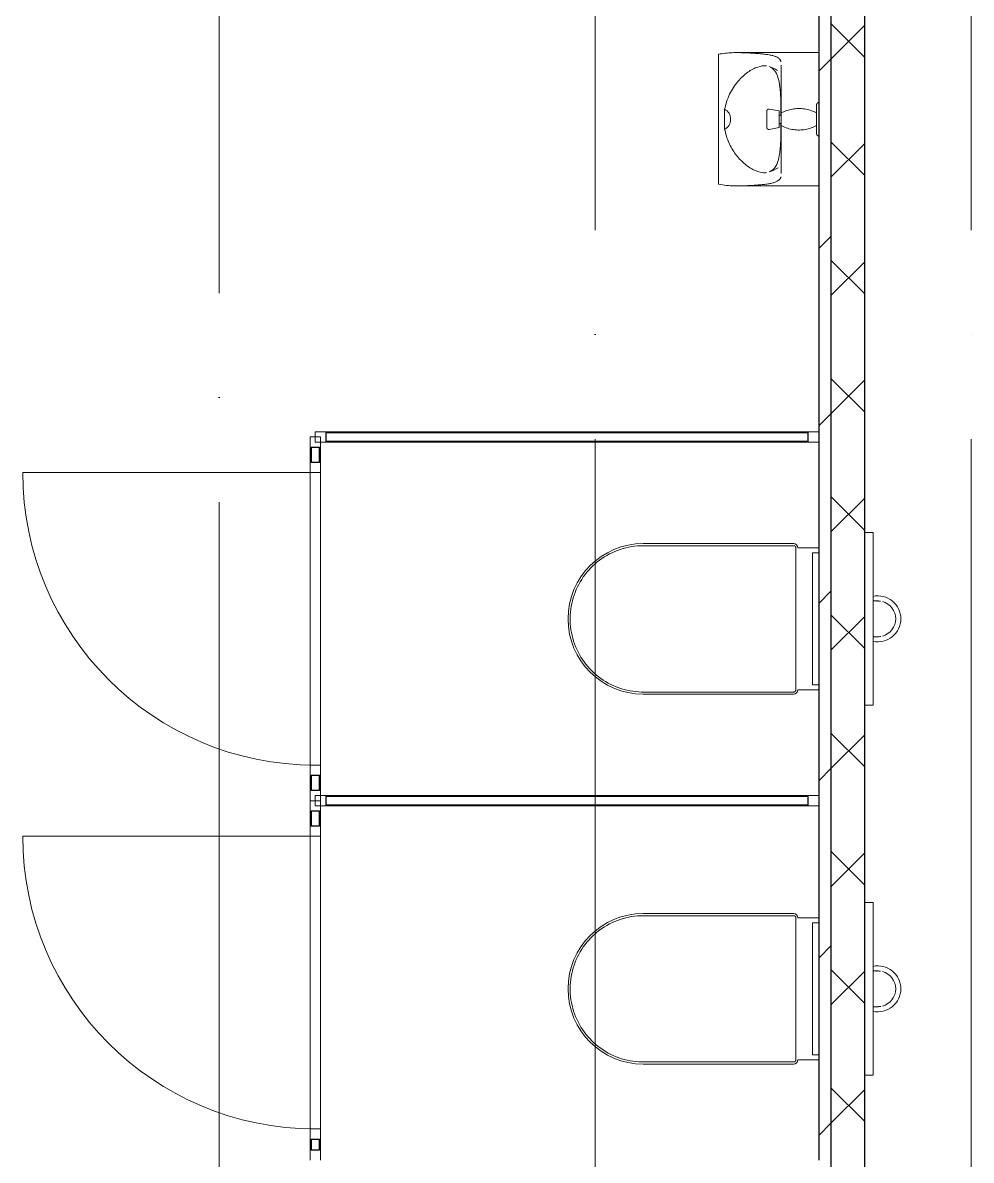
# Model space of a CAD drawing. Header units: millimetres. Extents: x -495897 to 1376592, y -28539 to 470976.
# Drawn here: x -17882 to -15612, y 351030 to 353751 of the extents above; entities that cross this region are included whole.
import ezdxf

# ---------------------------------------------------------------- set-up
doc = ezdxf.new("R2010")
doc.units = ezdxf.units.MM
doc.linetypes.add('ADSK_Линия сетки', pattern=[25, 20, -2.5, 0, -2.5])
for name, color, linetype, lineweight in [('Витраж', 7, 'Continuous', 9), ('Двери', 252, 'Continuous', 9), ('Оси', 252, 'Continuous', 9), ('Сантехника', 252, 'Continuous', 9), ('Стены наружные', 7, 'Continuous', 18), ('Стены разрез', 7, 'Continuous', 30)]:
    doc.layers.add(name, color=color, linetype=linetype, lineweight=lineweight)

# ---------------------------------------------------------------- blocks, each defined once
blk = doc.blocks.new('1 этаж')
at = {"layer": 'Витраж', "color": 251, "lineweight": 18, "true_color": 0x636466, "extrusion": (0, 0, -1)}
for p, q in [((-16413.3, -7638.7), (-16438.3, -7638.7)), ((-16438.3, -7638.7), (-16438.3, -7663.7)), ((-16400.8, -7626.2), (-16425.8, -7626.2)), ((-16425.8, -7626.2), (-16425.8, -7651.2)), ((-16413.3, -7663.7), (-16413.3, -7638.7)), ((-16400.8, -7651.2), (-16400.8, -7626.2)), ((-16438.3, -7663.7), (-16413.3, -7663.7)), ((-16425.8, -7651.2), (-16400.8, -7651.2)), ((-16413.3, -7698.7), (-16438.3, -7698.7)), ((-16438.3, -7698.7), (-16438.3, -7723.7)), ((-16413.3, -7723.7), (-16413.3, -7698.7)), ((-16438.3, -7723.7), (-16413.3, -7723.7)), ((-16413.3, -8423.7), (-16438.3, -8423.7)), ((-16438.3, -8423.7), (-16438.3, -8448.7)), ((-16413.3, -8448.7), (-16413.3, -8423.7)), ((-16438.3, -8448.7), (-16413.3, -8448.7)), ((-16413.3, -8508.7), (-16438.3, -8508.7)), ((-16438.3, -8508.7), (-16438.3, -8533.7)), ((-16400.8, -8496.2), (-16425.8, -8496.2)), ((-16425.8, -8496.2), (-16425.8, -8521.2)), ((-16413.3, -8533.7), (-16413.3, -8508.7)), ((-16400.8, -8521.2), (-16400.8, -8496.2)), ((-16438.3, -8533.7), (-16413.3, -8533.7)), ((-16425.8, -8521.2), (-16400.8, -8521.2)), ((-16413.3, -8568.7), (-16438.3, -8568.7)), ((-16438.3, -8568.7), (-16438.3, -8593.7)), ((-16413.3, -8593.7), (-16413.3, -8568.7)), ((-16438.3, -8593.7), (-16413.3, -8593.7)), ((-16413.3, -9293.7), (-16438.3, -9293.7)), ((-16438.3, -9293.7), (-16438.3, -9318.7)), ((-16413.3, -9318.7), (-16413.3, -9293.7)), ((-16438.3, -9318.7), (-16413.3, -9318.7))]:
    blk.add_line(p, q, dxfattribs=at)
at = {"layer": 'Витраж', "color": 251, "true_color": 0x636466}
for p, q in [((-16400.8, -7626.2), (-15245.8, -7626.2)), ((-16438.3, -7663.7), (-16438.3, -7698.7)), ((-16413.3, -7663.7), (-16413.3, -7698.7)), ((-16400.8, -7651.2), (-15245.8, -7651.2)), ((-16438.3, -7723.7), (-16438.3, -8423.7)), ((-16413.3, -7723.7), (-16413.3, -8423.7)), ((-16438.3, -8448.7), (-16438.3, -8483.7)), ((-16413.3, -8448.7), (-16413.3, -8483.7)), ((-16400.8, -8496.2), (-15245.8, -8496.2)), ((-16438.3, -8533.7), (-16438.3, -8568.7)), ((-16413.3, -8533.7), (-16413.3, -8568.7)), ((-16400.8, -8521.2), (-15245.8, -8521.2)), ((-16438.3, -8593.7), (-16438.3, -9293.7)), ((-16413.3, -8593.7), (-16413.3, -9293.7)), ((-16438.3, -9318.7), (-16438.3, -9343.7)), ((-16413.3, -9318.7), (-16413.3, -9343.7))]:
    blk.add_line(p, q, dxfattribs=at)
at = {"layer": 'Витраж', "color": 251, "lineweight": 18, "true_color": 0x636466}
for p, q in [((-15220.8, -7626.2), (-15245.8, -7626.2)), ((-15245.8, -7626.2), (-15245.8, -7651.2)), ((-15220.8, -7651.2), (-15220.8, -7626.2)), ((-15245.8, -7651.2), (-15220.8, -7651.2)), ((-16413.3, -8483.7), (-16438.3, -8483.7)), ((-16438.3, -8483.7), (-16438.3, -8508.7)), ((-16413.3, -8508.7), (-16413.3, -8483.7)), ((-16438.3, -8508.7), (-16413.3, -8508.7)), ((-15220.8, -8496.2), (-15245.8, -8496.2)), ((-15245.8, -8496.2), (-15245.8, -8521.2)), ((-15220.8, -8521.2), (-15220.8, -8496.2)), ((-15245.8, -8521.2), (-15220.8, -8521.2)), ((-16413.3, -9343.7), (-16438.3, -9343.7)), ((-16438.3, -9343.7), (-16438.3, -9368.7)), ((-16413.3, -9368.7), (-16413.3, -9343.7))]:
    blk.add_line(p, q, dxfattribs=at)
at = {"layer": 'Двери', "color": 251, "true_color": 0x636466}
for p, q in [((-16438.3, -7723.7), (-17125.8, -7723.7)), ((-16438.3, -8593.7), (-17125.8, -8593.7))]:
    blk.add_line(p, q, dxfattribs=at)
for centre in [(-16425.8, -7723.7), (-16425.8, -8593.7)]:
    blk.add_arc(centre, 700, 180, 270, dxfattribs=at)
at = {"layer": 'Оси', "color": 251, "linetype": 'ADSK_Линия сетки', "ltscale": 100, "true_color": 0x636466}
for p, q in [((-16655.8, 32206.9), (-16655.8, -33769.9)), ((-15755.8, -2643.7), (-15755.8, -32499.9)), ((-14855.8, -2643.7), (-14855.8, -32499.9))]:
    blk.add_line(p, q, dxfattribs=at)
at = {"layer": 'Сантехника', "color": 251, "true_color": 0x636466}
for p, q in [((-15220.8, -6719.3), (-15417.9, -6719.3)), ((-15460.8, -7034.2), (-15460.8, -6723.2)), ((-15311, -6768.7), (-15311, -6870.1)), ((-15446, -6878.7), (-15446, -6855.2)), ((-15315.8, -6858.7), (-15339.5, -6854.6)), ((-15311.2, -6854.9), (-15311.2, -6870.1)), ((-15446, -6902.3), (-15446, -6878.7)), ((-15315.8, -6878.7), (-15315.8, -6858.7)), ((-15310.8, -6868.7), (-15315.8, -6868.7)), ((-15315.8, -6898.7), (-15315.8, -6878.7)), ((-15310.8, -6863.7), (-15310.8, -6878.7)), ((-15310.8, -6878.7), (-15310.8, -6893.7)), ((-15339.5, -6902.9), (-15315.8, -6898.7)), ((-15315.8, -6888.7), (-15310.8, -6888.7)), ((-15311.2, -6887.4), (-15311.2, -6902.6)), ((-15311, -6887.4), (-15311, -6988.7)), ((-15417.9, -7038.2), (-15220.8, -7038.2)), ((-15280.8, -7893.7), (-15640.8, -7893.7)), ((-15280.8, -7898.7), (-15640.8, -7898.7)), ((-15275.8, -8243.7), (-15275.8, -7903.7)), ((-15220.8, -7903.7), (-15270.8, -7903.7)), ((-15235.8, -8231.9), (-15235.8, -7915.5)), ((-15235.8, -7915.5), (-15220.8, -7915.5)), ((-15270.8, -8243.7), (-15220.8, -8243.7)), ((-15220.8, -8231.9), (-15235.8, -8231.9)), ((-15640.8, -8248.7), (-15280.8, -8248.7)), ((-15640.8, -8253.7), (-15280.8, -8253.7)), ((-15280.8, -8778.7), (-15640.8, -8778.7)), ((-15280.8, -8783.7), (-15640.8, -8783.7)), ((-15275.8, -9128.7), (-15275.8, -8788.7)), ((-15220.8, -8788.7), (-15270.8, -8788.7)), ((-15235.8, -9116.9), (-15235.8, -8800.5)), ((-15235.8, -8800.5), (-15220.8, -8800.5)), ((-15640.8, -9133.7), (-15280.8, -9133.7)), ((-15640.8, -9138.7), (-15280.8, -9138.7)), ((-15270.8, -9128.7), (-15220.8, -9128.7)), ((-15220.8, -9116.9), (-15235.8, -9116.9))]:
    blk.add_line(p, q, dxfattribs=at)
at = {"layer": 'Сантехника', "color": 251, "lineweight": 9, "true_color": 0x636466}
for p, q in [((-15090.8, -7867), (-15110.8, -7867)), ((-15090.8, -7892), (-15090.8, -7867)), ((-15090.8, -7892), (-15090.8, -8255.5)), ((-15090.8, -8280.5), (-15090.8, -8255.5)), ((-15110.8, -8280.5), (-15090.8, -8280.5)), ((-15090.8, -8752), (-15110.8, -8752)), ((-15090.8, -8777), (-15090.8, -8752)), ((-15090.8, -8777), (-15090.8, -9140.5)), ((-15090.8, -9165.5), (-15090.8, -9140.5)), ((-15110.8, -9165.5), (-15090.8, -9165.5))]:
    blk.add_line(p, q, dxfattribs=at)
at = {"layer": 'Сантехника', "color": 251, "true_color": 0x636466, "flags": 128}
for points in [[(-15319.4, -6761.9), (-15324.6, -6759.1), (-15330, -6756.5), (-15335.5, -6754.2), (-15339.5, -6752.6)], [(-15345.3, -6859.5), (-15345.3, -6859.3), (-15345.3, -6859.1), (-15345.3, -6858.9), (-15345.3, -6858.7), (-15345.2, -6858.5), (-15345.2, -6858.3), (-15345.2, -6858.1), (-15345.1, -6857.9), (-15345, -6857.7), (-15345, -6857.5), (-15344.9, -6857.4), (-15344.8, -6857.2), (-15344.7, -6857), (-15344.6, -6856.8), (-15344.5, -6856.7), (-15344.4, -6856.5), (-15344.2, -6856.3), (-15344.1, -6856.2), (-15344, -6856), (-15343.8, -6855.9), (-15343.7, -6855.8), (-15343.5, -6855.6), (-15343.4, -6855.5), (-15343.2, -6855.4), (-15343, -6855.3), (-15342.9, -6855.2), (-15342.7, -6855.1), (-15342.5, -6855), (-15342.3, -6854.9), (-15342.2, -6854.8), (-15342, -6854.8), (-15341.8, -6854.7), (-15341.6, -6854.6), (-15341.4, -6854.6), (-15341.2, -6854.6), (-15341, -6854.5), (-15340.8, -6854.5), (-15340.6, -6854.5), (-15340.4, -6854.5), (-15340.2, -6854.5), (-15340, -6854.5), (-15339.8, -6854.5), (-15339.6, -6854.5), (-15339.5, -6854.6)], [(-15310.8, -6863.7), (-15307.6, -6862.1), (-15304.3, -6860.6), (-15301, -6859.2), (-15297.6, -6858), (-15294.2, -6856.9), (-15290.7, -6855.9), (-15287.2, -6855.1), (-15283.7, -6854.4), (-15280.1, -6853.8), (-15276.6, -6853.4), (-15273, -6853.2), (-15269.4, -6853.1), (-15265.8, -6853.1), (-15262.2, -6853.3), (-15258.6, -6853.6), (-15255, -6854.1), (-15251.5, -6854.7), (-15247.9, -6855.4), (-15244.5, -6856.3), (-15241, -6857.3), (-15237.6, -6858.5), (-15234.2, -6859.8), (-15230.9, -6861.2), (-15227.7, -6862.7), (-15225.8, -6863.7)], [(-15225.8, -6843.7), (-15225.8, -6843.5), (-15225.8, -6843.3), (-15225.8, -6843.1), (-15225.7, -6842.9), (-15225.7, -6842.7), (-15225.7, -6842.5), (-15225.6, -6842.3), (-15225.5, -6842.2), (-15225.5, -6842), (-15225.4, -6841.8), (-15225.3, -6841.6), (-15225.2, -6841.4), (-15225.1, -6841.2), (-15225, -6841.1), (-15224.9, -6840.9), (-15224.8, -6840.7), (-15224.7, -6840.6), (-15224.6, -6840.4), (-15224.4, -6840.3), (-15224.3, -6840.1), (-15224.1, -6840), (-15224, -6839.9), (-15223.8, -6839.8), (-15223.7, -6839.6), (-15223.5, -6839.5), (-15223.3, -6839.4), (-15223.2, -6839.3), (-15223, -6839.2), (-15222.8, -6839.1), (-15222.6, -6839.1), (-15222.4, -6839), (-15222.2, -6838.9), (-15222, -6838.9), (-15221.8, -6838.8), (-15221.7, -6838.8), (-15221.5, -6838.8), (-15221.3, -6838.8), (-15221.1, -6838.7), (-15220.9, -6838.7), (-15220.8, -6838.7)], [(-15225.8, -6862.6), (-15225.8, -6861.3), (-15225.8, -6860.1), (-15225.8, -6859), (-15225.8, -6857.8), (-15225.8, -6856.7), (-15225.8, -6855.7), (-15225.8, -6854.6), (-15225.8, -6853.6), (-15225.8, -6852.7), (-15225.8, -6851.8), (-15225.8, -6850.9), (-15225.8, -6850.1), (-15225.8, -6849.3), (-15225.8, -6848.5), (-15225.8, -6847.9), (-15225.8, -6847.2), (-15225.8, -6846.6), (-15225.8, -6846.1), (-15225.8, -6845.6), (-15225.8, -6845.2), (-15225.8, -6844.8), (-15225.8, -6844.5), (-15225.8, -6844.2), (-15225.8, -6844), (-15225.8, -6843.9), (-15225.8, -6843.8), (-15225.8, -6843.7)], [(-15225.8, -6843.7), (-15225.8, -6843.8), (-15225.8, -6843.8), (-15225.8, -6844), (-15225.8, -6844.2), (-15225.8, -6844.4), (-15225.8, -6844.7), (-15225.8, -6845.1), (-15225.8, -6845.5), (-15225.8, -6846), (-15225.8, -6846.5), (-15225.8, -6847.1), (-15225.8, -6847.7), (-15225.8, -6848.4), (-15225.8, -6849.1), (-15225.8, -6849.8), (-15225.8, -6850.7), (-15225.8, -6851.5), (-15225.8, -6852.4), (-15225.8, -6853.4), (-15225.8, -6854.3), (-15225.8, -6855.4), (-15225.8, -6856.4), (-15225.8, -6857.5), (-15225.8, -6858.7), (-15225.8, -6859.8), (-15225.8, -6861), (-15225.8, -6862.2), (-15225.8, -6863.5), (-15225.8, -6864.8), (-15225.8, -6866), (-15225.8, -6867.4), (-15225.8, -6868.7), (-15225.8, -6870), (-15225.8, -6871.4), (-15225.8, -6872.8), (-15225.8, -6874.2), (-15225.8, -6875.6), (-15225.8, -6877), (-15225.8, -6878.4), (-15225.8, -6878.7)], [(-15345.3, -6878.7), (-15345.3, -6878), (-15345.3, -6877.2), (-15345.3, -6876.4), (-15345.3, -6875.7), (-15345.3, -6874.9), (-15345.3, -6874.2), (-15345.3, -6873.4), (-15345.3, -6872.7), (-15345.3, -6871.9), (-15345.3, -6871.2), (-15345.3, -6870.5), (-15345.3, -6869.8), (-15345.3, -6869.2), (-15345.3, -6868.5), (-15345.3, -6867.9), (-15345.3, -6867.2), (-15345.3, -6866.6), (-15345.3, -6866), (-15345.3, -6865.5), (-15345.3, -6864.9), (-15345.3, -6864.4), (-15345.3, -6863.9), (-15345.3, -6863.4), (-15345.3, -6863), (-15345.3, -6862.5), (-15345.3, -6862.1), (-15345.3, -6861.8), (-15345.3, -6861.4), (-15345.3, -6861.1), (-15345.3, -6860.8), (-15345.3, -6860.5), (-15345.3, -6860.3), (-15345.3, -6860.1), (-15345.3, -6859.9), (-15345.3, -6859.8), (-15345.3, -6859.6), (-15345.3, -6859.6), (-15345.3, -6859.5), (-15345.3, -6859.5)], [(-15345.3, -6859.5), (-15345.3, -6859.5), (-15345.3, -6859.5), (-15345.3, -6859.6), (-15345.3, -6859.7), (-15345.3, -6859.9), (-15345.3, -6860), (-15345.3, -6860.2), (-15345.3, -6860.5), (-15345.3, -6860.7), (-15345.3, -6861), (-15345.3, -6861.3), (-15345.3, -6861.7), (-15345.3, -6862), (-15345.3, -6862.4), (-15345.3, -6862.8), (-15345.3, -6863.3), (-15345.3, -6863.8), (-15345.3, -6864.3), (-15345.3, -6864.8), (-15345.3, -6865.3), (-15345.3, -6865.9), (-15345.3, -6866.5), (-15345.3, -6867.1), (-15345.3, -6867.7), (-15345.3, -6868.3), (-15345.3, -6869), (-15345.3, -6869.7), (-15345.3, -6870.3), (-15345.3, -6871), (-15345.3, -6871.8), (-15345.3, -6872.5), (-15345.3, -6873.2), (-15345.3, -6874), (-15345.3, -6874.7), (-15345.3, -6875.5), (-15345.3, -6876.2), (-15345.3, -6877), (-15345.3, -6877.8), (-15345.3, -6878.5), (-15345.3, -6878.7)], [(-15345.3, -6878.7), (-15345.3, -6879.5), (-15345.3, -6880.3), (-15345.3, -6881), (-15345.3, -6881.8), (-15345.3, -6882.6), (-15345.3, -6883.3), (-15345.3, -6884.1), (-15345.3, -6884.8), (-15345.3, -6885.5), (-15345.3, -6886.2), (-15345.3, -6886.9), (-15345.3, -6887.6), (-15345.3, -6888.3), (-15345.3, -6889), (-15345.3, -6889.6), (-15345.3, -6890.2), (-15345.3, -6890.8), (-15345.3, -6891.4), (-15345.3, -6892), (-15345.3, -6892.5), (-15345.3, -6893.1), (-15345.3, -6893.6), (-15345.3, -6894), (-15345.3, -6894.5), (-15345.3, -6894.9), (-15345.3, -6895.3), (-15345.3, -6895.7), (-15345.3, -6896.1), (-15345.3, -6896.4), (-15345.3, -6896.7), (-15345.3, -6896.9), (-15345.3, -6897.2), (-15345.3, -6897.4), (-15345.3, -6897.6), (-15345.3, -6897.7), (-15345.3, -6897.8), (-15345.3, -6897.9), (-15345.3, -6898), (-15345.3, -6898)], [(-15345.3, -6898), (-15345.3, -6898), (-15345.3, -6897.9), (-15345.3, -6897.8), (-15345.3, -6897.7), (-15345.3, -6897.6), (-15345.3, -6897.4), (-15345.3, -6897.2), (-15345.3, -6897), (-15345.3, -6896.7), (-15345.3, -6896.5), (-15345.3, -6896.1), (-15345.3, -6895.8), (-15345.3, -6895.4), (-15345.3, -6895), (-15345.3, -6894.6), (-15345.3, -6894.2), (-15345.3, -6893.7), (-15345.3, -6893.2), (-15345.3, -6892.7), (-15345.3, -6892.1), (-15345.3, -6891.6), (-15345.3, -6891), (-15345.3, -6890.4), (-15345.3, -6889.8), (-15345.3, -6889.1), (-15345.3, -6888.5), (-15345.3, -6887.8), (-15345.3, -6887.1), (-15345.3, -6886.4), (-15345.3, -6885.7), (-15345.3, -6885), (-15345.3, -6884.3), (-15345.3, -6883.5), (-15345.3, -6882.8), (-15345.3, -6882), (-15345.3, -6881.2), (-15345.3, -6880.5), (-15345.3, -6879.7), (-15345.3, -6878.9), (-15345.3, -6878.7)], [(-15225.8, -6878.7), (-15225.8, -6880.1), (-15225.8, -6881.5), (-15225.8, -6882.9), (-15225.8, -6884.3), (-15225.8, -6885.7), (-15225.8, -6887.1), (-15225.8, -6888.4), (-15225.8, -6889.7), (-15225.8, -6891.1), (-15225.8, -6892.4), (-15225.8, -6893.6), (-15225.8, -6894.9), (-15225.8, -6896.1), (-15225.8, -6897.3), (-15225.8, -6898.5), (-15225.8, -6899.6), (-15225.8, -6900.7), (-15225.8, -6901.8), (-15225.8, -6902.8), (-15225.8, -6903.8), (-15225.8, -6904.8), (-15225.8, -6905.7), (-15225.8, -6906.6), (-15225.8, -6907.4), (-15225.8, -6908.2), (-15225.8, -6908.9), (-15225.8, -6909.6), (-15225.8, -6910.2), (-15225.8, -6910.8), (-15225.8, -6911.4), (-15225.8, -6911.8), (-15225.8, -6912.3), (-15225.8, -6912.6), (-15225.8, -6913), (-15225.8, -6913.2), (-15225.8, -6913.4), (-15225.8, -6913.6), (-15225.8, -6913.7), (-15225.8, -6913.7)], [(-15339.5, -6902.9), (-15339.7, -6902.9), (-15339.9, -6903), (-15340.1, -6903), (-15340.3, -6903), (-15340.5, -6903), (-15340.7, -6903), (-15340.9, -6903), (-15341.1, -6902.9), (-15341.3, -6902.9), (-15341.5, -6902.9), (-15341.7, -6902.8), (-15341.8, -6902.8), (-15342, -6902.7), (-15342.2, -6902.6), (-15342.4, -6902.5), (-15342.6, -6902.4), (-15342.8, -6902.4), (-15342.9, -6902.3), (-15343.1, -6902.1), (-15343.3, -6902), (-15343.4, -6901.9), (-15343.6, -6901.8), (-15343.7, -6901.7), (-15343.9, -6901.5), (-15344, -6901.4), (-15344.2, -6901.2), (-15344.3, -6901.1), (-15344.4, -6900.9), (-15344.5, -6900.7), (-15344.6, -6900.6), (-15344.7, -6900.4), (-15344.8, -6900.2), (-15344.9, -6900), (-15345, -6899.9), (-15345.1, -6899.7), (-15345.1, -6899.5), (-15345.2, -6899.3), (-15345.2, -6899.1), (-15345.3, -6898.9), (-15345.3, -6898.7), (-15345.3, -6898.5), (-15345.3, -6898.3), (-15345.3, -6898.1), (-15345.3, -6898)], [(-15225.8, -6893.7), (-15229, -6895.4), (-15232.3, -6896.9), (-15235.6, -6898.2), (-15239, -6899.5), (-15242.4, -6900.6), (-15245.9, -6901.6), (-15249.4, -6902.4), (-15252.9, -6903.1), (-15256.5, -6903.6), (-15260.1, -6904), (-15263.6, -6904.3), (-15267.2, -6904.4), (-15270.8, -6904.4), (-15274.4, -6904.2), (-15278, -6903.9), (-15281.6, -6903.4), (-15285.1, -6902.8), (-15288.7, -6902.1), (-15292.2, -6901.2), (-15295.6, -6900.2), (-15299, -6899), (-15302.4, -6897.7), (-15305.7, -6896.3), (-15308.9, -6894.7), (-15310.8, -6893.7)], [(-15225.8, -6913.7), (-15225.8, -6913.7), (-15225.8, -6913.6), (-15225.8, -6913.5), (-15225.8, -6913.3), (-15225.8, -6913), (-15225.8, -6912.7), (-15225.8, -6912.4), (-15225.8, -6912), (-15225.8, -6911.5), (-15225.8, -6911), (-15225.8, -6910.4), (-15225.8, -6909.8), (-15225.8, -6909.1), (-15225.8, -6908.4), (-15225.8, -6907.6), (-15225.8, -6906.8), (-15225.8, -6905.9), (-15225.8, -6905), (-15225.8, -6904.1), (-15225.8, -6903.1), (-15225.8, -6902.1), (-15225.8, -6901), (-15225.8, -6899.9), (-15225.8, -6898.8), (-15225.8, -6897.6), (-15225.8, -6896.4), (-15225.8, -6895.2), (-15225.8, -6894)], [(-15220.8, -6918.7), (-15221, -6918.7), (-15221.2, -6918.7), (-15221.4, -6918.7), (-15221.6, -6918.7), (-15221.8, -6918.6), (-15222, -6918.6), (-15222.2, -6918.5), (-15222.4, -6918.5), (-15222.6, -6918.4), (-15222.7, -6918.3), (-15222.9, -6918.3), (-15223.1, -6918.2), (-15223.3, -6918.1), (-15223.5, -6918), (-15223.6, -6917.9), (-15223.8, -6917.7), (-15223.9, -6917.6), (-15224.1, -6917.5), (-15224.2, -6917.4), (-15224.4, -6917.2), (-15224.5, -6917.1), (-15224.7, -6916.9), (-15224.8, -6916.8), (-15224.9, -6916.6), (-15225, -6916.4), (-15225.1, -6916.3), (-15225.2, -6916.1), (-15225.3, -6915.9), (-15225.4, -6915.7), (-15225.5, -6915.5), (-15225.5, -6915.4), (-15225.6, -6915.2), (-15225.6, -6915), (-15225.7, -6914.8), (-15225.7, -6914.6), (-15225.8, -6914.4), (-15225.8, -6914.2), (-15225.8, -6914), (-15225.8, -6913.8), (-15225.8, -6913.7)], [(-15339.5, -7004.8), (-15333.9, -7002.6), (-15328.4, -7000.2), (-15323.1, -6997.6), (-15318, -6994.8)], [(-15640.8, -7898.7), (-15647.8, -7898.9), (-15654.8, -7899.3), (-15661.8, -7900), (-15668.7, -7901), (-15675.6, -7902.2), (-15682.4, -7903.7), (-15689.2, -7905.5), (-15695.9, -7907.6), (-15702.4, -7909.9), (-15708.9, -7912.5), (-15715.3, -7915.4), (-15721.6, -7918.5), (-15727.8, -7921.9), (-15733.8, -7925.5), (-15739.6, -7929.3), (-15745.3, -7933.4), (-15750.8, -7937.7), (-15756.2, -7942.2), (-15761.4, -7946.9), (-15766.3, -7951.8), (-15771.1, -7956.9), (-15775.7, -7962.2), (-15780, -7967.7), (-15784.2, -7973.4), (-15788.1, -7979.2), (-15791.7, -7985.1), (-15795.1, -7991.2), (-15798.3, -7997.5), (-15801.2, -8003.8), (-15803.9, -8010.3), (-15806.3, -8016.9), (-15808.5, -8023.6), (-15810.3, -8030.3), (-15811.9, -8037.1), (-15813.3, -8044), (-15814.3, -8050.9), (-15815.1, -8057.9), (-15815.6, -8064.8), (-15815.8, -8071.8), (-15815.7, -8078.8), (-15815.4, -8085.8), (-15814.8, -8092.8), (-15813.9, -8099.7), (-15812.7, -8106.6), (-15811.2, -8113.5), (-15809.5, -8120.3), (-15807.5, -8127), (-15805.2, -8133.6), (-15802.7, -8140.1), (-15799.9, -8146.6), (-15796.9, -8152.9), (-15793.6, -8159), (-15790.1, -8165.1), (-15786.3, -8171), (-15782.3, -8176.7), (-15778.1, -8182.3), (-15773.6, -8187.7), (-15768.9, -8192.9), (-15764.1, -8197.9), (-15759, -8202.8), (-15753.8, -8207.4), (-15748.3, -8211.8), (-15742.7, -8216), (-15736.9, -8220), (-15731, -8223.7), (-15724.9, -8227.2), (-15718.7, -8230.4), (-15712.4, -8233.4), (-15706, -8236.1), (-15699.4, -8238.6), (-15692.8, -8240.8), (-15686.1, -8242.8), (-15679.3, -8244.5), (-15672.4, -8245.9), (-15665.5, -8247), (-15658.5, -8247.8), (-15651.6, -8248.4), (-15644.6, -8248.7), (-15640.8, -8248.7)], [(-15275.8, -7903.7), (-15275.8, -7903.5), (-15275.8, -7903.3), (-15275.8, -7903.1), (-15275.9, -7902.9), (-15275.9, -7902.7), (-15275.9, -7902.5), (-15276, -7902.3), (-15276.1, -7902.2), (-15276.1, -7902), (-15276.2, -7901.8), (-15276.3, -7901.6), (-15276.4, -7901.4), (-15276.5, -7901.2), (-15276.6, -7901.1), (-15276.7, -7900.9), (-15276.8, -7900.7), (-15276.9, -7900.6), (-15277, -7900.4), (-15277.2, -7900.3), (-15277.3, -7900.1), (-15277.5, -7900), (-15277.6, -7899.9), (-15277.8, -7899.8), (-15277.9, -7899.6), (-15278.1, -7899.5), (-15278.3, -7899.4), (-15278.4, -7899.3), (-15278.6, -7899.2), (-15278.8, -7899.1), (-15279, -7899.1), (-15279.2, -7899), (-15279.4, -7898.9), (-15279.6, -7898.9), (-15279.8, -7898.8), (-15280, -7898.8), (-15280.1, -7898.8), (-15280.3, -7898.8), (-15280.5, -7898.7), (-15280.7, -7898.7), (-15280.8, -7898.7)], [(-15280.8, -8248.7), (-15280.6, -8248.7), (-15280.4, -8248.7), (-15280.2, -8248.7), (-15280, -8248.7), (-15279.8, -8248.6), (-15279.6, -8248.6), (-15279.4, -8248.5), (-15279.2, -8248.5), (-15279, -8248.4), (-15278.9, -8248.3), (-15278.7, -8248.3), (-15278.5, -8248.2), (-15278.3, -8248.1), (-15278.1, -8248), (-15278, -8247.9), (-15277.8, -8247.7), (-15277.7, -8247.6), (-15277.5, -8247.5), (-15277.4, -8247.4), (-15277.2, -8247.2), (-15277.1, -8247.1), (-15276.9, -8246.9), (-15276.8, -8246.8), (-15276.7, -8246.6), (-15276.6, -8246.4), (-15276.5, -8246.3), (-15276.4, -8246.1), (-15276.3, -8245.9), (-15276.2, -8245.7), (-15276.1, -8245.5), (-15276.1, -8245.4), (-15276, -8245.2), (-15276, -8245), (-15275.9, -8244.8), (-15275.9, -8244.6), (-15275.8, -8244.4), (-15275.8, -8244.2), (-15275.8, -8244), (-15275.8, -8243.8), (-15275.8, -8243.7)], [(-15640.8, -8783.7), (-15647.8, -8783.9), (-15654.8, -8784.3), (-15661.8, -8785), (-15668.7, -8786), (-15675.6, -8787.2), (-15682.4, -8788.7), (-15689.2, -8790.5), (-15695.9, -8792.6), (-15702.4, -8794.9), (-15708.9, -8797.5), (-15715.3, -8800.4), (-15721.6, -8803.5), (-15727.8, -8806.9), (-15733.8, -8810.5), (-15739.6, -8814.3), (-15745.3, -8818.4), (-15750.8, -8822.7), (-15756.2, -8827.2), (-15761.4, -8831.9), (-15766.3, -8836.8), (-15771.1, -8841.9), (-15775.7, -8847.2), (-15780, -8852.7), (-15784.2, -8858.4), (-15788.1, -8864.2), (-15791.7, -8870.1), (-15795.1, -8876.2), (-15798.3, -8882.5), (-15801.2, -8888.8), (-15803.9, -8895.3), (-15806.3, -8901.9), (-15808.5, -8908.6), (-15810.3, -8915.3), (-15811.9, -8922.1), (-15813.3, -8929), (-15814.3, -8935.9), (-15815.1, -8942.9), (-15815.6, -8949.8), (-15815.8, -8956.8), (-15815.7, -8963.8), (-15815.4, -8970.8), (-15814.8, -8977.8), (-15813.9, -8984.7), (-15812.7, -8991.6), (-15811.2, -8998.5), (-15809.5, -9005.3), (-15807.5, -9012), (-15805.2, -9018.6), (-15802.7, -9025.1), (-15799.9, -9031.6), (-15796.9, -9037.9), (-15793.6, -9044), (-15790.1, -9050.1), (-15786.3, -9056), (-15782.3, -9061.7), (-15778.1, -9067.3), (-15773.6, -9072.7), (-15768.9, -9077.9), (-15764.1, -9082.9), (-15759, -9087.8), (-15753.8, -9092.4), (-15748.3, -9096.8), (-15742.7, -9101), (-15736.9, -9105), (-15731, -9108.7), (-15724.9, -9112.2), (-15718.7, -9115.4), (-15712.4, -9118.4), (-15706, -9121.1), (-15699.4, -9123.6), (-15692.8, -9125.8), (-15686.1, -9127.8), (-15679.3, -9129.5), (-15672.4, -9130.9), (-15665.5, -9132), (-15658.5, -9132.8), (-15651.6, -9133.4), (-15644.6, -9133.7), (-15640.8, -9133.7)], [(-15275.8, -8788.7), (-15275.8, -8788.5), (-15275.8, -8788.3), (-15275.8, -8788.1), (-15275.9, -8787.9), (-15275.9, -8787.7), (-15275.9, -8787.5), (-15276, -8787.3), (-15276.1, -8787.2), (-15276.1, -8787), (-15276.2, -8786.8), (-15276.3, -8786.6), (-15276.4, -8786.4), (-15276.5, -8786.2), (-15276.6, -8786.1), (-15276.7, -8785.9), (-15276.8, -8785.7), (-15276.9, -8785.6), (-15277, -8785.4), (-15277.2, -8785.3), (-15277.3, -8785.1), (-15277.5, -8785), (-15277.6, -8784.9), (-15277.8, -8784.8), (-15277.9, -8784.6), (-15278.1, -8784.5), (-15278.3, -8784.4), (-15278.4, -8784.3), (-15278.6, -8784.2), (-15278.8, -8784.1), (-15279, -8784.1), (-15279.2, -8784), (-15279.4, -8783.9), (-15279.6, -8783.9), (-15279.8, -8783.8), (-15280, -8783.8), (-15280.1, -8783.8), (-15280.3, -8783.8), (-15280.5, -8783.7), (-15280.7, -8783.7), (-15280.8, -8783.7)], [(-15280.8, -9133.7), (-15280.6, -9133.7), (-15280.4, -9133.7), (-15280.2, -9133.7), (-15280, -9133.7), (-15279.8, -9133.6), (-15279.6, -9133.6), (-15279.4, -9133.5), (-15279.2, -9133.5), (-15279, -9133.4), (-15278.9, -9133.3), (-15278.7, -9133.3), (-15278.5, -9133.2), (-15278.3, -9133.1), (-15278.1, -9133), (-15278, -9132.9), (-15277.8, -9132.7), (-15277.7, -9132.6), (-15277.5, -9132.5), (-15277.4, -9132.4), (-15277.2, -9132.2), (-15277.1, -9132.1), (-15276.9, -9131.9), (-15276.8, -9131.8), (-15276.7, -9131.6), (-15276.6, -9131.4), (-15276.5, -9131.3), (-15276.4, -9131.1), (-15276.3, -9130.9), (-15276.2, -9130.7), (-15276.1, -9130.5), (-15276.1, -9130.4), (-15276, -9130.2), (-15276, -9130), (-15275.9, -9129.8), (-15275.9, -9129.6), (-15275.8, -9129.4), (-15275.8, -9129.2), (-15275.8, -9129), (-15275.8, -9128.8), (-15275.8, -9128.7)]]:
    blk.add_lwpolyline(points, dxfattribs=at)
at = {"layer": 'Сантехника', "color": 251, "lineweight": 9, "true_color": 0x636466, "flags": 128}
for points in [[(-15079.4, -8031), (-15079.4, -8031), (-15079.5, -8031), (-15079.7, -8031), (-15079.9, -8031), (-15080.3, -8031), (-15080.6, -8031), (-15081.1, -8031), (-15081.6, -8031), (-15082.2, -8031), (-15082.9, -8031), (-15083.6, -8031), (-15084.4, -8031), (-15085.3, -8031), (-15086.2, -8031), (-15087.2, -8031), (-15088.3, -8031), (-15089.4, -8031), (-15090.5, -8031)], [(-15089.7, -8116.4), (-15088.6, -8116.4), (-15087.5, -8116.4), (-15086.5, -8116.4), (-15085.5, -8116.4), (-15084.7, -8116.4), (-15083.8, -8116.4), (-15083.1, -8116.4), (-15082.4, -8116.4), (-15081.8, -8116.4), (-15081.2, -8116.4), (-15080.8, -8116.4), (-15080.4, -8116.4), (-15080, -8116.4), (-15079.7, -8116.4), (-15079.5, -8116.4), (-15079.4, -8116.4), (-15079.4, -8116.4), (-15079.4, -8116.4)], [(-15079.4, -8916), (-15079.4, -8916), (-15079.5, -8916), (-15079.7, -8916), (-15079.9, -8916), (-15080.3, -8916), (-15080.6, -8916), (-15081.1, -8916), (-15081.6, -8916), (-15082.2, -8916), (-15082.9, -8916), (-15083.6, -8916), (-15084.4, -8916), (-15085.3, -8916), (-15086.2, -8916), (-15087.2, -8916), (-15088.3, -8916), (-15089.4, -8916), (-15090.5, -8916)], [(-15089.7, -9001.4), (-15088.6, -9001.4), (-15087.5, -9001.4), (-15086.5, -9001.4), (-15085.5, -9001.4), (-15084.7, -9001.4), (-15083.8, -9001.4), (-15083.1, -9001.4), (-15082.4, -9001.4), (-15081.8, -9001.4), (-15081.2, -9001.4), (-15080.8, -9001.4), (-15080.4, -9001.4), (-15080, -9001.4), (-15079.7, -9001.4), (-15079.5, -9001.4), (-15079.4, -9001.4), (-15079.4, -9001.4), (-15079.4, -9001.4)]]:
    blk.add_lwpolyline(points, dxfattribs=at)
at = {"layer": 'Сантехника', "color": 251, "true_color": 0x636466}
for centre, radius, start, end in [((-15640.8, -8073.7), 180, 90, 270), ((-15640.8, -8073.7), 175, 90, 90.9078), ((-15640.8, -8073.7), 175, 90, 90.9078), ((-15280.8, -7903.7), 10, 0, 90), ((-15280.8, -7903.7), 5, 60, 90), ((-15280.8, -7903.7), 5, 60, 90), ((-15280.8, -7903.7), 5, 60, 75), ((-15280.8, -7903.7), 5, 0, 30), ((-15280.8, -7903.7), 5, 0, 30), ((-15280.8, -7903.7), 5, 0, 30), ((-15280.8, -8243.7), 10, 270, 0), ((-15280.8, -8243.7), 5, 330, 0), ((-15280.8, -8243.7), 5, 330, 0), ((-15280.8, -8243.7), 5, 330, 0), ((-15640.8, -8073.7), 175, 269.0922, 270), ((-15640.8, -8073.7), 175, 269.0922, 270), ((-15280.8, -8243.7), 5, 270, 300), ((-15280.8, -8243.7), 5, 270, 300), ((-15280.8, -8243.7), 5, 285, 300), ((-15640.8, -8958.7), 180, 90, 270), ((-15640.8, -8958.7), 175, 90, 90.9078), ((-15640.8, -8958.7), 175, 90, 90.9078), ((-15280.8, -8788.7), 10, 0, 90), ((-15280.8, -8788.7), 5, 60, 90), ((-15280.8, -8788.7), 5, 60, 90), ((-15280.8, -8788.7), 5, 60, 75), ((-15280.8, -8788.7), 5, 0, 30), ((-15280.8, -8788.7), 5, 0, 30), ((-15280.8, -8788.7), 5, 0, 30), ((-15640.8, -8958.7), 175, 269.0922, 270), ((-15640.8, -8958.7), 175, 269.0922, 270), ((-15280.8, -9128.7), 10, 270, 0), ((-15280.8, -9128.7), 5, 270, 300), ((-15280.8, -9128.7), 5, 270, 300), ((-15280.8, -9128.7), 5, 285, 300), ((-15280.8, -9128.7), 5, 330, 0), ((-15280.8, -9128.7), 5, 330, 0), ((-15280.8, -9128.7), 5, 330, 0)]:
    blk.add_arc(centre, radius, start, end, dxfattribs=at)
at = {"layer": 'Сантехника', "color": 251, "lineweight": 9, "true_color": 0x636466}
for centre, radius, start, end in [((-15079.4, -8073.7), 55, 0, 102.0258), ((-15079.4, -8073.7), 42.7, 92.2417, 94.1976), ((-15079.4, -8073.7), 42.7, 87.9172, 90), ((-15079.4, -8073.7), 42.7, 80.8699, 90), ((-15079.4, -8073.7), 42.7, 0, 75), ((-15079.4, -8073.7), 55, 257.9742, 0), ((-15079.4, -8073.7), 42.7, 285, 0), ((-15079.4, -8073.7), 42.7, 267.2428, 279.4986), ((-15079.4, -8073.7), 42.7, 270, 272.5338), ((-15079.4, -8958.7), 55, 0, 102.0258), ((-15079.4, -8958.7), 42.7, 92.2417, 94.1976), ((-15079.4, -8958.7), 42.7, 87.9172, 90), ((-15079.4, -8958.7), 42.7, 80.8699, 90), ((-15079.4, -8958.7), 42.7, 0, 75), ((-15079.4, -8958.7), 55, 257.9742, 0), ((-15079.4, -8958.7), 42.7, 285, 0), ((-15079.4, -8958.7), 42.7, 267.2428, 279.4986), ((-15079.4, -8958.7), 42.7, 270, 272.5338)]:
    blk.add_arc(centre, radius, start, end, dxfattribs=at)
at = {"layer": 'Сантехника', "color": 251, "true_color": 0x636466}
for major_axis, start_param, end_param in [((0, 25), 4.712389, 5.943447), ((0, -25), 0.339739, 1.570796)]:
    blk.add_ellipse((-15453.1, -6878.7), major_axis=major_axis, ratio=0.859293, start_param=start_param, end_param=end_param, dxfattribs=at)
for points, knots in [([(-15460.8, -6723.2), (-15455.1, -6722.2), (-15444, -6720.5), (-15430.6, -6719.5), (-15420.4, -6719.2), (-15412.9, -6719.3), (-15405.5, -6719.5), (-15398.4, -6719.7), (-15391.4, -6720), (-15382.5, -6720.5), (-15372, -6721.1), (-15360.5, -6722), (-15349.6, -6723.1), (-15339.5, -6724.5), (-15330.5, -6726.4), (-15323.2, -6728.7), (-15318.4, -6731.3), (-15315.9, -6733.4), (-15314.6, -6734.8), (-15313.8, -6735.9), (-15313.1, -6737), (-15312.4, -6738.1), (-15312, -6739.2), (-15311.7, -6740), (-15311.6, -6740.6), (-15311.5, -6740.8), (-15311.5, -6741)], [-1, -1, -1, -1, -0.9416667, -0.8833333, -0.8541667, -0.825, -0.7958333, -0.7666667, -0.7375, -0.7083333, -0.65, -0.5916667, -0.5333333, -0.4666667, -0.4, -0.3333333, -0.2666667, -0.2333333, -0.2166667, -0.2, -0.1833333, -0.1666667, -0.15, -0.1416667, -0.1375, -0.1333333, -0.1333333, -0.1333333, -0.1333333]), ([(-15446, -6855.2), (-15444.8, -6848.7), (-15441.6, -6836.2), (-15434.3, -6818.5), (-15425.2, -6802.4), (-15410.9, -6783.4), (-15390.7, -6764.8), (-15366.3, -6752), (-15352.1, -6750.3), (-15345.9, -6751.1)], [0, 0, 0, 0, 0.0526316, 0.1052632, 0.1578947, 0.2105263, 0.3157895, 0.4210526, 0.5263158, 0.5263158, 0.5263158, 0.5263158]), ([(-15337.1, -6753.7), (-15334.4, -6754.9), (-15327.7, -6759.6), (-15319.6, -6772.3), (-15314.2, -6794.1), (-15312.2, -6817.4), (-15311.5, -6838.3), (-15311.3, -6849.2), (-15311.2, -6854.9)], [0.5789474, 0.5789474, 0.5789474, 0.5789474, 0.6315789, 0.7236842, 0.8157895, 0.9078947, 0.9539474, 1, 1, 1, 1]), ([(-15310.8, -6749.4), (-15310.8, -6749.6), (-15310.8, -6749.9), (-15310.8, -6750.5), (-15310.8, -6751.6), (-15310.8, -6753.2), (-15310.9, -6755.4), (-15310.9, -6758.5), (-15310.9, -6762.8), (-15311, -6766.7), (-15311, -6768.7)], [-0.06666667, -0.06666667, -0.06666667, -0.06666667, -0.06458333, -0.0625, -0.05833333, -0.05, -0.04166667, -0.03333333, -0.01666667, 0, 0, 0, 0]), ([(-15345.9, -7006.3), (-15349, -7006.8), (-15359, -7006.8), (-15377.4, -7000.6), (-15400, -6985), (-15420.4, -6963.1), (-15434.3, -6939.8), (-15442.2, -6918.9), (-15444.9, -6907.9), (-15446, -6902.3)], [0.4736842, 0.4736842, 0.4736842, 0.4736842, 0.5263158, 0.6315789, 0.7236842, 0.8157895, 0.9078947, 0.9539474, 1, 1, 1, 1]), ([(-15311.2, -6902.6), (-15311.3, -6909), (-15311.5, -6921.5), (-15312.2, -6939.2), (-15313.6, -6955.3), (-15316.5, -6974.3), (-15322.9, -6992.8), (-15331.7, -7001.3), (-15337.1, -7003.8)], [0, 0, 0, 0, 0.0526316, 0.1052632, 0.1578947, 0.2105263, 0.3157895, 0.4210526, 0.4210526, 0.4210526, 0.4210526]), ([(-15311, -6988.7), (-15311, -6991.8), (-15310.9, -6996.1), (-15310.9, -7001), (-15310.8, -7004.3), (-15310.8, -7006.5), (-15310.8, -7007.7), (-15310.8, -7008), (-15310.8, -7008.1)], [-1, -1, -1, -1, -0.975, -0.9625, -0.95, -0.9375, -0.934375, -0.9328125, -0.9328125, -0.9328125, -0.9328125]), ([(-15311.5, -7016.5), (-15311.5, -7016.5), (-15311.5, -7016.7), (-15311.7, -7017.2), (-15311.9, -7018), (-15312.3, -7019), (-15312.7, -7019.9), (-15313.2, -7020.7), (-15313.9, -7021.7), (-15314.6, -7022.7), (-15315.9, -7024), (-15318.4, -7026.2), (-15323.2, -7028.7), (-15330.5, -7031.1), (-15339.5, -7032.9), (-15350, -7034.4), (-15362.1, -7035.6), (-15375.5, -7036.6), (-15390.3, -7037.4), (-15403.8, -7038), (-15415, -7038.2), (-15426.5, -7038.2), (-15441.6, -7037.3), (-15454.3, -7035.4), (-15460.8, -7034.2)], [-0.8666667, -0.8666667, -0.8666667, -0.8666667, -0.865625, -0.8625, -0.85, -0.8375, -0.825, -0.8125, -0.8, -0.7833333, -0.7666667, -0.7333333, -0.6666667, -0.6, -0.5333333, -0.4666667, -0.4, -0.3333333, -0.2666667, -0.2, -0.1666667, -0.1333333, -0.0666667, 0, 0, 0, 0])]:
    blk.add_open_spline(points, degree=3, knots=knots, dxfattribs=at)
at = {"layer": 'Стены наружные', "color": 251, "lineweight": 30, "true_color": 0x636466}
for p, q in [((-15190.8, -9398.7), (-15190.8, -5343.7)), ((-15110.8, -9398.7), (-15110.8, -5343.7)), ((-15220.8, -5373.7), (-15220.8, -9368.7))]:
    blk.add_line(p, q, dxfattribs=at)
at = {"layer": 'Стены наружные', "color": 251, "linetype": 'Continuous', "lineweight": 9, "true_color": 0x636466}
for p, q in [((-15110.8, -6730.7), (-15190.8, -6650.7)), ((-15190.8, -6733.8), (-15110.8, -6653.8)), ((-15220.8, -6763.8), (-15190.8, -6733.8)), ((-15110.8, -7013.5), (-15190.8, -6933.5)), ((-15190.8, -7016.6), (-15110.8, -6936.6)), ((-15220.8, -7188), (-15190.8, -7158)), ((-15110.8, -7296.4), (-15190.8, -7216.4)), ((-15190.8, -7299.5), (-15110.8, -7219.5)), ((-15110.8, -7579.2), (-15190.8, -7499.2)), ((-15190.8, -7582.3), (-15110.8, -7502.3)), ((-15220.8, -7612.3), (-15190.8, -7582.3)), ((-15110.8, -7862.1), (-15190.8, -7782.1)), ((-15190.8, -7865.1), (-15110.8, -7785.1)), ((-15220.8, -8036.6), (-15190.8, -8006.6)), ((-15110.8, -8144.9), (-15190.8, -8064.9)), ((-15190.8, -8148), (-15110.8, -8068)), ((-15110.8, -8427.7), (-15190.8, -8347.7)), ((-15190.8, -8430.8), (-15110.8, -8350.8)), ((-15220.8, -8460.8), (-15190.8, -8430.8)), ((-15110.8, -8710.6), (-15190.8, -8630.6)), ((-15190.8, -8713.7), (-15110.8, -8633.7)), ((-15220.8, -8885.1), (-15190.8, -8855.1)), ((-15110.8, -8993.4), (-15190.8, -8913.4)), ((-15190.8, -8996.5), (-15110.8, -8916.5)), ((-15110.8, -9276.3), (-15190.8, -9196.3)), ((-15190.8, -9279.3), (-15110.8, -9199.3)), ((-15220.8, -9309.3), (-15190.8, -9279.3))]:
    blk.add_line(p, q, dxfattribs=at)
at = {"layer": 'Стены разрез', "color": 251, "true_color": 0x636466}
for p, q in [((-15245.8, -7628.7), (-16400.8, -7628.7)), ((-16400.8, -7628.7), (-16400.8, -7648.7)), ((-15245.8, -7648.7), (-15245.8, -7628.7)), ((-16415.8, -7663.7), (-16435.8, -7663.7)), ((-16435.8, -7663.7), (-16435.8, -7698.7)), ((-16415.8, -7698.7), (-16415.8, -7663.7)), ((-16400.8, -7648.7), (-15245.8, -7648.7)), ((-16435.8, -7698.7), (-16415.8, -7698.7)), ((-16415.8, -8448.7), (-16435.8, -8448.7)), ((-16435.8, -8448.7), (-16435.8, -8483.7)), ((-16415.8, -8483.7), (-16415.8, -8448.7)), ((-16435.8, -8483.7), (-16415.8, -8483.7)), ((-15245.8, -8498.7), (-16400.8, -8498.7)), ((-16400.8, -8498.7), (-16400.8, -8518.7)), ((-15245.8, -8518.7), (-15245.8, -8498.7)), ((-16415.8, -8533.7), (-16435.8, -8533.7)), ((-16435.8, -8533.7), (-16435.8, -8568.7)), ((-16415.8, -8568.7), (-16415.8, -8533.7)), ((-16400.8, -8518.7), (-15245.8, -8518.7)), ((-16435.8, -8568.7), (-16415.8, -8568.7)), ((-16415.8, -9318.7), (-16435.8, -9318.7)), ((-16435.8, -9318.7), (-16435.8, -9343.7)), ((-16415.8, -9343.7), (-16415.8, -9318.7)), ((-16435.8, -9343.7), (-16415.8, -9343.7))]:
    blk.add_line(p, q, dxfattribs=at)

msp = doc.modelspace()

# ---------------------------------------------------------------- block references
msp.add_blockref('1 этаж', (-756.474, 360398.765))

doc.saveas('drawing.dxf')
